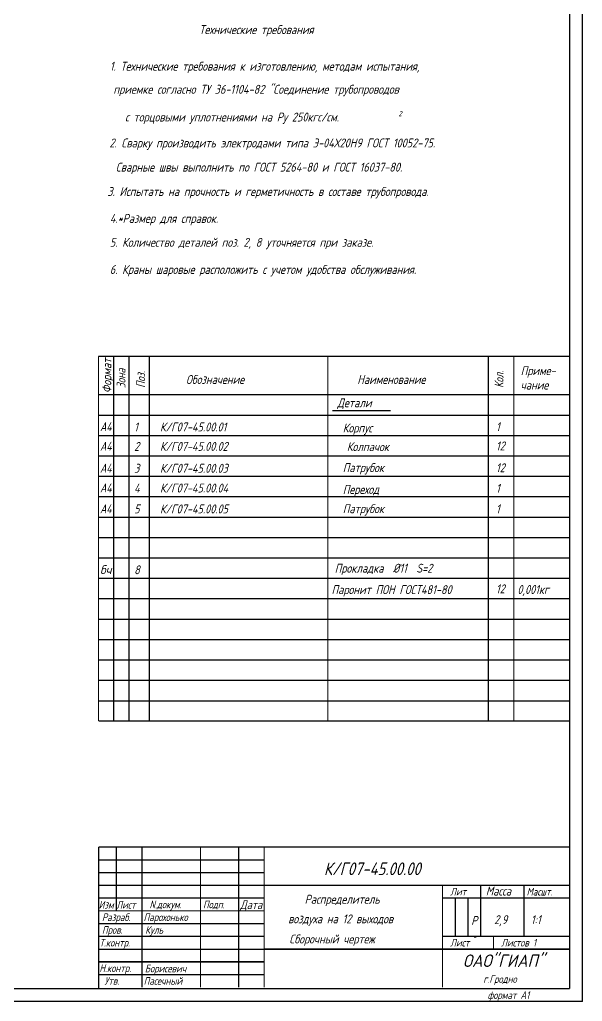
# Model space of a CAD drawing. Extents: x 124 to 1388, y 594 to 1439.
# Drawn here: x 497.5 to 718.3, y 597.8 to 982.7 of the extents above; entities that cross this region are included whole.
import ezdxf
from ezdxf.enums import TextEntityAlignment as Align

# ---------------------------------------------------------------- set-up
doc = ezdxf.new("R2010")
doc.units = 0
doc.header["$LTSCALE"] = 0.6
doc.header["$MEASUREMENT"] = 0
doc.layers.get('0').update_dxf_attribs({"linetype": 'CONTINUOUS'})
doc.styles.add('ROMANC', font='romanc', dxfattribs={"width": 0.8, "oblique": 15, "height": 3.5})

msp = doc.modelspace()

# ---------------------------------------------------------------- linework, layer by layer
for p, q in [((718.3437, 597.80823), (718.3437, 1438.80823)), ((528.42629, 827.71169), (713.32629, 827.71169)), ((620.2183, 829.47763), (642.9883, 829.47763)), ((528.42629, 819.71169), (713.32629, 819.71169)), ((528.42629, 811.71169), (713.32629, 811.71169)), ((528.42629, 803.71169), (713.32629, 803.71169)), ((528.42629, 795.71169), (713.32629, 795.71169)), ((528.42629, 787.71169), (713.32629, 787.71169)), ((528.42629, 779.71169), (713.32629, 779.71169)), ((528.42629, 771.71169), (713.32629, 771.71169)), ((528.42629, 763.71169), (713.32629, 763.71169)), ((528.42629, 755.71169), (713.32629, 755.71169)), ((528.42629, 747.71169), (713.32629, 747.71169)), ((528.42629, 739.71169), (713.32629, 739.71169)), ((528.42629, 731.71169), (713.32629, 731.71169)), ((528.42629, 723.71169), (713.32629, 723.71169)), ((528.42629, 715.71169), (713.32629, 715.71169)), ((528.4467, 653.30823), (593.4467, 653.30823)), ((528.4467, 648.30823), (593.4467, 648.30823)), ((528.4467, 643.30823), (593.4467, 643.30823)), ((528.4467, 628.30823), (593.4467, 628.30823)), ((528.4467, 623.30823), (593.4467, 623.30823)), ((675.8723, 623.16963), (676.6583, 623.16963)), ((528.4467, 618.30823), (713.4467, 618.30823)), ((528.4467, 613.30823), (593.4467, 613.30823)), ((593.4467, 613.30823), (528.4467, 613.30823)), ((528.4467, 613.30823), (593.4467, 613.30823)), ((528.4467, 608.30823), (593.4467, 608.30823)), ((718.3437, 597.80823), (124.3437, 597.80823))]:
    msp.add_line(p, q)
at = {"const_width": 0.5}
for points in [[(713.3437, 602.80823), (713.3437, 1433.80823)], [(528.37629, 850.71169), (713.32629, 850.71169)], [(528.37629, 850.71169), (713.32629, 850.71169)], [(528.42629, 707.71169), (528.42629, 850.71169)], [(534.42629, 707.71169), (534.42629, 850.71169)], [(540.42629, 707.71169), (540.42629, 850.71169)], [(548.42629, 707.71169), (548.42629, 850.71169)], [(618.42629, 707.71169), (618.42629, 850.71169)], [(681.42629, 707.71169), (681.42629, 850.71169)], [(691.42629, 707.71169), (691.42629, 850.71169)], [(528.42629, 835.71169), (713.32629, 835.71169)], [(528.42629, 707.71169), (713.32629, 707.71169)], [(528.4467, 658.30823), (713.4467, 658.30823)], [(528.4467, 658.30823), (528.4467, 602.80823)], [(528.4467, 603.30823), (528.4467, 658.30823)], [(535.4467, 633.30823), (535.4467, 658.30823)], [(545.4467, 603.30823), (545.4467, 658.30823)], [(568.4467, 603.30823), (568.4467, 658.30823)], [(583.4467, 603.30823), (583.4467, 658.30823)], [(593.4467, 603.30823), (593.4467, 658.30823)], [(593.4467, 643.30823), (713.4467, 643.30823)], [(663.4467, 603.30823), (663.4467, 643.30823)], [(678.4467, 623.30823), (678.4467, 643.30823)], [(695.4467, 623.30823), (695.4467, 643.30823)], [(528.4467, 638.30823), (593.4467, 638.30823)], [(528.4467, 638.30823), (593.4467, 638.30823)], [(663.4467, 638.30823), (713.4467, 638.30823)], [(663.4467, 638.30823), (713.4467, 638.30823)], [(668.4467, 623.30823), (668.4467, 638.30823)], [(673.4467, 623.30823), (673.4467, 638.30823)], [(528.4467, 633.30823), (593.4467, 633.30823)], [(528.4467, 633.30823), (593.4467, 633.30823)], [(663.4467, 623.30823), (713.4467, 623.30823)], [(663.4467, 623.30823), (713.4467, 623.30823)], [(683.4467, 618.30823), (683.4467, 623.30823)], [(593.4467, 618.30823), (713.4467, 618.30823)], [(663.4467, 618.30823), (713.4467, 618.30823)], [(713.3437, 602.80823), (144.3437, 602.80823)]]:
    msp.add_lwpolyline(points, dxfattribs=at)

# ---------------------------------------------------------------- texts
at = {"style": 'ROMANC', "oblique": 15, "width": 0.8}
for s, height, p in [('Технические требования', 3.5, (567.954, 977.085)), ('1. Технические требования к изготовлению, методам испытания,', 3.5, (532.86328, 962.72332)), ('     приемке согласно ТУ 36-1104-82 "Соединение трубопроводов', 3.5, (524.97228, 953.67432)), ('с торцовыми уплотнениями на Ру 250кгс/см.', 3.5, (538.87528, 942.79632)), ('2', 2, (646.16399, 944.89304)), ('2. Сварку производить электродами типа Э-04Х20Н9 ГОСТ 10052-75.', 3.5, (532.702, 932.638)), ('  Сварные швы выполнить по ГОСТ 5264-80 и ГОСТ 16037-80.', 3.5, (531.501, 923.154)), ('3. Испытать на прочность и герметичность в составе трубопровода.', 3.5, (531.88628, 913.60532)), ('4.*Размер для справок.', 3.5, (532.86328, 903.04732)), ('5. Количество деталей поз. 2, 8 уточняется при заказе.', 3.5, (532.86328, 893.67732)), ('6. Краны шаровые расположить с учетом удобства обслуживания.', 3.5, (532.86328, 883.02332)), ('Приме-', 3.5, (694.11629, 843.34169)), ('Обозначение', 3.5, (562.77629, 839.89169)), ('Наименование', 3.5, (629.99629, 839.89169)), ('чание', 3.5, (694.11629, 837.71169)), ('Детали', 3.5, (622.1453, 830.74963)), ('1', 3.5, (542.40629, 821.28467)), ('К/Г07-45.00.01', 3.5, (552.55629, 821.28467)), ('Корпус', 3.5, (624.2893, 820.88863)), ('1', 3.5, (684.43629, 821.36585)), ('2', 3.5, (542.40629, 813.65967)), ('К/Г07-45.00.02', 3.5, (552.55629, 813.65967)), ('Колпачок', 3.5, (625.8893, 813.56363)), ('12', 3.5, (684.43629, 813.84085)), ('3', 3.5, (542.40629, 805.08067)), ('К/Г07-45.00.03', 3.5, (552.55629, 805.08067)), ('Патрубок', 3.5, (624.2893, 805.33463)), ('12', 3.5, (684.43629, 805.28485)), ('4', 3.5, (542.40629, 797.31967)), ('К/Г07-45.00.04', 3.5, (552.55629, 797.31967)), ('1', 3.5, (684.43629, 797.23185)), ('Переход', 3.5, (624.2893, 796.77763)), ('5', 3.5, (542.40629, 789.15067)), ('К/Г07-45.00.05', 3.5, (552.55629, 789.15067)), ('Патрубок', 3.5, (624.2893, 789.22863)), ('1', 3.5, (684.43629, 789.17885)), ('8', 3.5, (542.40629, 765.27767)), ('Прокладка  %%C11  S=2', 3.5, (621.1373, 765.89763)), ('Паронит ПОН ГОСТ481-80', 3.5, (619.8843, 757.49763)), ('12', 3.5, (684.43629, 757.80985)), ('0,001кг', 3.5, (692.82529, 757.54785)), (' Распределитель', 3.5, (607.4826, 636.09033)), ('Лит', 3, (666.4467, 639.30823)), ('Лит', 3, (666.4467, 639.30823)), ('Масса', 3.5, (680.4467, 639.30823)), ('Масшт.', 3, (696.4467, 639.30823)), ('Изм', 3, (528.4967, 634.16823)), ('Лист', 3, (535.4267, 634.16823)), ('N.докум.', 3, (548.4467, 634.30823)), ('Подп.', 3, (569.4467, 634.30823)), ('Разраб.', 3, (529.7767, 629.30823)), ('Парохонько', 3, (546.1167, 629.30823)), (' воздуха на 12 выходов', 3.5, (601.0156, 628.39833)), ('2,9', 3.5, (683.7147, 628.08823)), ('1:1', 3.5, (698.1067, 628.08823)), ('Р', 3.5, (674.6947, 627.77823)), ('Пров.', 3, (529.7767, 624.30823)), ('Куль', 3, (546.7467, 624.30823)), (' Сборочный чертеж', 3.5, (601.4706, 620.50433)), ('Т.контр.', 3, (528.7767, 619.30823)), ('Лист', 3, (666.4467, 619.30823)), ('Листов 1', 3, (686.4467, 619.30823)), ('Н.контр.', 3, (528.7767, 609.30823)), ('Борисевич', 3, (546.6067, 609.19823)), ('Утв.', 3, (530.7767, 604.30823)), ('Пасечный', 3, (546.1467, 604.30823)), ('г.Гродно', 3, (679.4467, 605.05823)), ('формат А1', 3, (681.1567, 598.73823))]:
    msp.add_text(s, height=height, dxfattribs=at).set_placement(p)
at = {"style": 'ROMANC', "oblique": 15, "width": 0.613172}
msp.add_text('Формат', height=3.5, rotation=90, dxfattribs=at).set_placement((533.4667, 836.29036), (533.4667, 849.88234), align=Align.FIT)
at = {"style": 'ROMANC', "oblique": 15, "width": 0.75}
for s, p in [('Зона', (539.01629, 838.22169)), ('Поз.', (546.74629, 838.34169)), ('Кол.', (687.38629, 838.34169))]:
    msp.add_text(s, height=3.5, rotation=90, dxfattribs=at).set_placement(p)
at = {"style": 'ROMANC', "oblique": 15}
for s, width, p, p2 in [('А4', 0.695385, (529.02629, 821.40467), (533.54629, 821.40467)), ('А4', 0.695385, (529.02629, 813.71167), (533.54629, 813.71167)), ('А4', 0.695385, (529.02629, 805.13267), (533.54629, 805.13267)), ('А4', 0.695385, (529.02629, 797.37167), (533.54629, 797.37167)), ('А4', 0.695385, (529.02629, 789.20267), (533.54629, 789.20267)), ('бч', 0.713684, (529.02629, 765.32967), (533.54629, 765.32967)), ('Дата', 0.557419, (583.9867, 633.96823), (592.6267, 633.96823))]:
    msp.add_text(s, height=3.5, dxfattribs=dict(at, width=width)).set_placement(p, p2, align=Align.FIT)
at = {"color": 0, "linetype": 'ByBlock', "style": 'ROMANC', "oblique": 15, "width": 0.8}
msp.add_text('К/Г07-45.00.00', height=5, dxfattribs=at).set_placement((635.8767, 649.79823), align=Align.MIDDLE_CENTER)
at = {"style": 'ROMANC', "oblique": 15, "width": 0.8}
msp.add_text('ОАО"ГИАП"', height=4.883721, dxfattribs=at).set_placement((671.4467, 611.30823), (703.4467, 611.30823), align=Align.ALIGNED)

doc.saveas('drawing.dxf')
